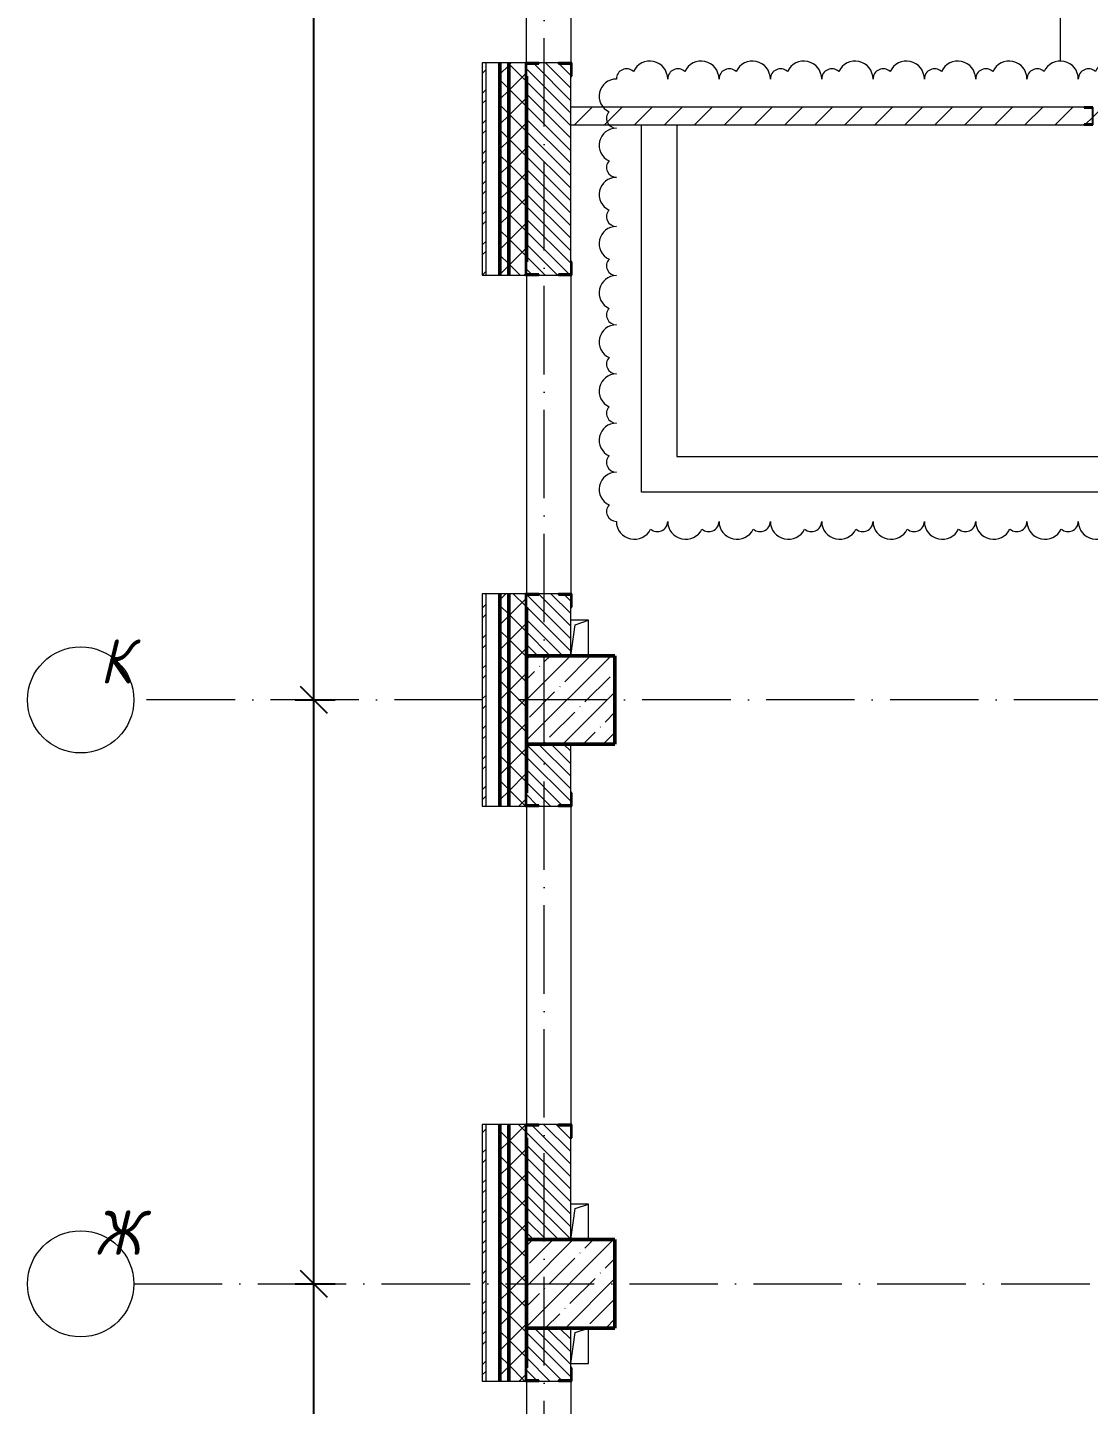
# Model space of a CAD drawing. Header units: millimetres. Extents: x -401725 to 250493, y 305116 to 802890.
# Drawn here: x 139417 to 145410, y 325686 to 333467 of the extents above; entities that cross this region are included whole.
import ezdxf

# ---------------------------------------------------------------- set-up
doc = ezdxf.new("R2010")
doc.units = ezdxf.units.MM
doc.linetypes.add('50_200_ШТРИХ_1Т_ш5_п1_п1_', pattern=[700, 500, -100, 0, -100])
for name, color, linetype, lineweight in [('A-____-____-DIMS', 7, 'Continuous', 9), ('A-GENM-____-MCUT', 7, 'Continuous', 25), ('A-GENM-____-OTLN', 7, 'Continuous', 9), ('A-GENM-____-OTLN-1', 7, 'Continuous', 25), ('A-WALL-____-MCUT-2', 7, 'Continuous', 50), ('A-WALL-____-MCUT-3', 7, 'Continuous', 9), ('A-WALL-____-OTLN', 7, 'Continuous', 9), ('A-WALL-____-PATT-1', 7, 'Continuous', 9), ('A-WALL-FNSH-MCUT-1', 7, 'Continuous', 9), ('I-WALL-____-OTLN', 7, 'Continuous', 9), ('S-COLS-____-MCUT', 7, 'Continuous', 50), ('S-COLS-____-OTLN', 7, 'Continuous', 9), ('S-GRID-____-IDEN', 7, 'Continuous', 9), ('S-GRID-____-OTLN-1', 7, '50_200_ШТРИХ_1Т_ш5_п1_п1_', 9)]:
    doc.layers.add(name, color=color, linetype=linetype, lineweight=lineweight)
doc.layers.add('G-____-REVC-IDEN-1', color=1, linetype='Continuous', lineweight=9, true_color=0xff0000)
doc.layers.add('G-____-REVC-OTLN', color=1, linetype='Continuous', lineweight=9, true_color=0xff0000)
doc.styles.add('ISOCPEUR_I', font='isocpeui.ttf', dxfattribs={"width": 0.9, "height": 2.5})
doc.dimstyles.new('ISO-2_5_0_9К_БОЛЬШОЙ_ОСИ', dxfattribs={"dimscale": 304.8, "dimtxt": 248.995294, "dimasz": 0.492126, "dimexe": 0.393701, "dimexo": 0, "dimgap": 0, "dimtad": 1, "dimdec": 0, "dimzin": 0, "dimdsep": 46, "dimtxsty": 'ISOCPEUR_I', "dimblk1": 'OBLIQUE', "dimblk2": 'OBLIQUE', "dimsah": 1, "dimcen": 0.09, "dimdle": 0.393701, "dimazin": 0, "dimtfac": 1, "dimtdec": 4, "dimtix": 1, "dimtmove": 0, "dimatfit": 3, "dimfxl": 1, "dimtvp": 1, "dimtolj": 1, "dimtzin": 0, "dimarcsym": 2})
pattern_1 = [(45, (144685.44, 312186.37), (-70.71068, 70.71068), []), (135, (144685.44, 312186.37), (-70.71068, -70.71068), [])]
pattern_2 = [(135, (144685.44, 312186.367), (-35.35534, -35.35534), [])]

# ---------------------------------------------------------------- blocks, each defined once
blk = doc.blocks.new('BSC_Колонна _Прямоугольная - 500х500-V50-АР1_План отверстий 3 этажа в осях 1-64_А-ГГ')
at = {"layer": 'S-COLS-____-OTLN'}
h = blk.add_hatch(dxfattribs=at)
h.set_pattern_fill('FP_87', color=256, style=0, pattern_type=2)
h.set_pattern_definition([(45, (2200, -17481.04), (-114.0493, 114.0493), []), (45, (2314.05, -17481.04), (-114.0493, 114.0493), [201.612, -40.322, 3.353, -36.97])])
h.paths.add_polyline_path([(-250, -250), (250, -250), (250, 250), (-250, 250)], flags=0)
at = {"layer": 'S-COLS-____-MCUT'}
for p, q in [((250, 250), (-250, 250)), ((-250, 250), (-250, -250)), ((250, -250), (250, 250)), ((-250, -250), (250, -250))]:
    blk.add_line(p, q, dxfattribs=at)
blk = doc.blocks.new('BSC_Колонна _Прямоугольная - 500х500-V119-АР1_План отверстий 3 этажа в осях 1-64_А-ГГ')
at = {"layer": 'S-COLS-____-OTLN'}
h = blk.add_hatch(dxfattribs=at)
h.set_pattern_fill('FP_142', color=256, style=0, pattern_type=2)
h.set_pattern_definition([(45, (2200, -14181.04), (-114.0493, 114.0493), []), (45, (2314.05, -14181.04), (-114.0493, 114.0493), [201.612, -40.322, 3.353, -36.97])])
h.paths.add_polyline_path([(-250, -250), (250, -250), (250, 250), (-250, 250)], flags=0)
at = {"layer": 'S-COLS-____-MCUT'}
for p, q in [((250, 250), (-250, 250)), ((-250, 250), (-250, -250)), ((250, -250), (250, 250)), ((-250, -250), (250, -250))]:
    blk.add_line(p, q, dxfattribs=at)
blk = doc.blocks.new('Фахверк_СКБ_Уголок - 250_2700-27497298-АР1_План отверстий 3 этажа в осях 1-64_А-ГГ')
at = {"layer": 'A-GENM-____-MCUT'}
for p, q in [((200, 181), (125, 181)), ((125, 181), (125, 106)), ((131, 106), (131, 175)), ((131, 175), (200, 175)), ((200, 175), (200, 181)), ((125, 106), (131, 106)), ((131, -6), (125, -6)), ((125, -6), (125, -81)), ((131, -75), (131, -6)), ((200, -75), (131, -75)), ((200, -81), (200, -75)), ((125, -81), (200, -81))]:
    blk.add_line(p, q, dxfattribs=at)
blk = doc.blocks.new('154_Фахверк_СКБ_Швеллер - Тип_100_3960-28318856-АР1_План отверстий 3 этажа в осях 1-64_А-ГГ')
at = {"layer": 'A-GENM-____-MCUT'}
for p, q in [((175, 50), (125, 50)), ((125, 50), (125, -50)), ((128, 47), (175, 47)), ((128, -47), (128, 47)), ((175, 47), (175, 50)), ((125, -50), (175, -50)), ((175, -47), (128, -47)), ((175, -50), (175, -47))]:
    blk.add_line(p, q, dxfattribs=at)
blk = doc.blocks.new('AR_Отверстие прямоугольное _в плите_ - AR_Отверстие прямоугольное _в плите_-V175-АР1_План отверстий 3 этажа в осях 1-64_А-ГГ')
at = {"layer": 'A-GENM-____-OTLN'}
for p, q in [((50, 100), (-50, 100)), ((-25, 75), (50, 100)), ((50, -100), (50, 100)), ((-50, -100), (-25, 75))]:
    blk.add_line(p, q, dxfattribs=at)
blk = doc.blocks.new('AR_Отверстие прямоугольное _в плите_ - AR_Отверстие прямоугольное _в плите_-V174-АР1_План отверстий 3 этажа в осях 1-64_А-ГГ')
at = {"layer": 'A-GENM-____-OTLN'}
for p, q in [((-25, 75), (50, 100)), ((50, -100), (50, 100)), ((-50, -100), (-25, 75)), ((-50, -100), (50, -100))]:
    blk.add_line(p, q, dxfattribs=at)
blk = doc.blocks.new('Ось сетки - Круг_Ø6_00__ISO-2_5_0_9K_-25732049-АР1_План отверстий 3 этажа в осях 1-64_А-ГГ')
at = {"layer": 'S-GRID-____-IDEN'}
blk.add_circle((0, 0), 3, dxfattribs=at)
blk = doc.blocks.new('_Oblique')
at = {"color": 0, "linetype": 'ByBlock', "lineweight": -2}
blk.add_line((-0.5, -0.5), (0.5, 0.5), dxfattribs=at)
blk = doc.blocks.new('*D10093')
at = {"layer": 'A-____-____-DIMS', "color": 0, "lineweight": -2, "transparency": 16777216}
for p, q in [((141034, 321697.4), (141034, 326487.4)), ((140928, 326367.4), (141154, 326367.4)), ((140928, 321817.4), (141154, 321817.4))]:
    blk.add_line(p, q, dxfattribs=at)
at = {"layer": 'Defpoints', "color": 0, "transparency": 16777216}
for p in [(140928, 326367.4), (141034, 326367.4), (140928, 321817.4)]:
    blk.add_point(p, dxfattribs=at)
at = {"layer": 'A-____-____-DIMS', "color": 0, "lineweight": -2, "transparency": 16777216, "xscale": 150, "yscale": 150, "zscale": 150}
for p, rotation in [((141034, 326367.4), 90), ((141034, 321817.4), 270)]:
    blk.add_blockref('_Oblique', p, dxfattribs=dict(at, rotation=rotation))
at = {"layer": 'A-____-____-DIMS', "color": 0, "transparency": 16777216, "insert": (141032.8, 324092.4), "char_height": 2.5, "width": 781.462, "attachment_point": 5, "rotation": 90, "style": 'ISOCPEUR_I'}
blk.add_mtext('\\A1;4550', dxfattribs=at)
blk = doc.blocks.new('*D10094')
at = {"layer": 'A-____-____-DIMS', "color": 0, "lineweight": -2, "transparency": 16777216}
for p, q in [((141034, 326247.4), (141034, 329787.4)), ((140928, 329667.4), (141154, 329667.4)), ((140928, 326367.4), (141154, 326367.4))]:
    blk.add_line(p, q, dxfattribs=at)
at = {"layer": 'Defpoints', "color": 0, "transparency": 16777216}
for p in [(140928, 329667.4), (141034, 329667.4), (140928, 326367.4)]:
    blk.add_point(p, dxfattribs=at)
at = {"layer": 'A-____-____-DIMS', "color": 0, "lineweight": -2, "transparency": 16777216, "xscale": 150, "yscale": 150, "zscale": 150}
for p, rotation in [((141034, 329667.4), 90), ((141034, 326367.4), 270)]:
    blk.add_blockref('_Oblique', p, dxfattribs=dict(at, rotation=rotation))
at = {"layer": 'A-____-____-DIMS', "color": 0, "transparency": 16777216, "insert": (141032.8, 328017.4), "char_height": 2.5, "width": 758.478, "attachment_point": 5, "rotation": 90, "style": 'ISOCPEUR_I'}
blk.add_mtext('\\A1;3300', dxfattribs=at)
blk = doc.blocks.new('*D10095')
at = {"layer": 'A-____-____-DIMS', "color": 0, "lineweight": -2, "transparency": 16777216}
for p, q in [((141034, 329547.4), (141034, 335787.4)), ((140928, 335667.4), (141154, 335667.4)), ((140928, 329667.4), (141154, 329667.4))]:
    blk.add_line(p, q, dxfattribs=at)
at = {"layer": 'Defpoints', "color": 0, "transparency": 16777216}
for p in [(140928, 335667.4), (141034, 335667.4), (140928, 329667.4)]:
    blk.add_point(p, dxfattribs=at)
at = {"layer": 'A-____-____-DIMS', "color": 0, "lineweight": -2, "transparency": 16777216, "xscale": 150, "yscale": 150, "zscale": 150}
for p, rotation in [((141034, 335667.4), 90), ((141034, 329667.4), 270)]:
    blk.add_blockref('_Oblique', p, dxfattribs=dict(at, rotation=rotation))
at = {"layer": 'A-____-____-DIMS', "color": 0, "transparency": 16777216, "insert": (141032.8, 332667.4), "char_height": 2.5, "width": 758.478, "attachment_point": 5, "rotation": 90, "style": 'ISOCPEUR_I'}
blk.add_mtext('\\A1;6000', dxfattribs=at)
blk = doc.blocks.new('Family - ___-37340019-АР1_План отверстий 3 этажа в осях 1-64_А-ГГ')
at = {"layer": 'G-____-REVC-OTLN'}
for centre, radius, start, end in [((-1753.7, 20990), 101.5, 360, 154.79123), ((-1463.7, 20990), 101.5, 360, 154.79123), ((-1173.7, 20990), 101.5, 360, 154.79123), ((-883.7, 20990), 101.5, 360, 154.79123), ((-593.7, 20990), 101.5, 360, 154.79123), ((-303.7, 20990), 101.5, 360, 154.79123), ((-13.7, 20990), 101.5, 360, 154.79123), ((276.3, 20990), 101.5, 360, 154.79123), ((566.3, 20990), 101.5, 360, 154.79123), ((856.3, 20990), 101.5, 360, 154.79123), ((1146.3, 20990), 101.5, 360, 154.79123), ((1436.3, 20990), 101.5, 360, 154.79123), ((1726.3, 20990), 101.5, 360, 154.79123), ((2016.3, 20990), 101.5, 360, 154.79123), ((2306.3, 20990), 101.5, 0, 154.79123), ((2596.3, 20990), 101.5, 0, 154.79123), ((2886.3, 20990), 101.5, 0, 154.79123), ((3176.3, 20990), 101.5, 0, 154.79123), ((3466.3, 20990), 101.5, 0, 154.79123), ((3756.3, 20990), 101.5, 0, 154.79123), ((-1884.2, 20990), 58, 48.18969, 180), ((-1594.2, 20990), 58, 48.18969, 180), ((-1304.2, 20990), 58, 48.18969, 180), ((-1014.2, 20990), 58, 48.18969, 180), ((-724.2, 20990), 58, 48.18969, 180), ((-434.2, 20990), 58, 48.18969, 180), ((-144.2, 20990), 58, 48.18969, 180), ((145.8, 20990), 58, 48.18969, 180), ((435.8, 20990), 58, 48.18969, 180), ((725.8, 20990), 58, 48.18969, 180), ((1015.8, 20990), 58, 48.18969, 180), ((1305.8, 20990), 58, 48.18969, 180), ((1595.8, 20990), 58, 48.18969, 180), ((1885.8, 20990), 58, 48.18969, 180), ((2175.8, 20990), 58, 48.18969, 180), ((2465.8, 20990), 58, 48.18969, 180), ((2755.8, 20990), 58, 48.18969, 180), ((3045.8, 20990), 58, 48.18969, 180), ((3335.8, 20990), 58, 48.18969, 180), ((3625.8, 20990), 58, 48.18969, 180), ((-1942.2, 20892.8), 97.2, 90, 244.79123), ((3857.8, 20934.5), 55.6, 318.18969, 90), ((3857.8, 20809.5), 97.2, 270, 64.79123), ((-1942.2, 20767.8), 55.6, 138.18969, 270), ((-1942.2, 20615), 97.2, 90, 244.79123), ((3857.8, 20656.7), 55.6, 318.18969, 90), ((3857.8, 20531.7), 97.2, 270, 64.79123), ((-1942.2, 20490), 55.6, 138.18969, 270), ((-1942.2, 20337.2), 97.2, 90, 244.79123), ((3857.8, 20378.9), 55.6, 318.18969, 90), ((3857.8, 20253.9), 97.2, 270, 64.79123), ((-1942.2, 20212.2), 55.6, 138.18969, 270), ((-1942.2, 20059.5), 97.2, 90, 244.79123), ((3857.8, 20101.1), 55.6, 318.18969, 90), ((3857.8, 19976.1), 97.2, 270, 64.79123), ((-1942.2, 19934.5), 55.6, 138.18969, 270), ((-1942.2, 19781.7), 97.2, 90, 244.79123), ((3857.8, 19823.3), 55.6, 318.18969, 90), ((3857.8, 19698.3), 97.2, 270, 64.79123), ((-1942.2, 19656.7), 55.6, 138.18969, 270), ((-1942.2, 19503.9), 97.2, 90, 244.79123), ((3857.8, 19545.6), 55.6, 318.18969, 90), ((3857.8, 19420.6), 97.2, 270, 64.79123), ((-1942.2, 19378.9), 55.6, 138.18969, 270), ((-1942.2, 19226.1), 97.2, 90, 244.79123), ((3857.8, 19267.8), 55.6, 318.18969, 90), ((3857.8, 19142.8), 97.2, 270, 64.79123), ((-1942.2, 19101.1), 55.6, 138.18969, 270), ((-1942.2, 18948.3), 97.2, 90, 244.79123), ((3857.8, 18990), 55.6, 318.18969, 90), ((3857.8, 18865), 97.2, 270, 64.79123), ((-1942.2, 18823.3), 55.6, 138.18969, 270), ((-1942.2, 18670.6), 97.2, 90, 244.79123), ((3857.8, 18712.2), 55.6, 318.18969, 90), ((3857.8, 18587.2), 97.2, 270, 64.79123), ((-1942.2, 18545.6), 55.6, 138.18969, 270), ((-1840.7, 18490), 101.5, 180, 334.79123), ((-1710.2, 18490), 58, 228.18969, 0), ((-1550.7, 18490), 101.5, 180, 334.79123), ((-1420.2, 18490), 58, 228.18969, 0), ((-1260.7, 18490), 101.5, 180, 334.79123), ((-1130.2, 18490), 58, 228.18969, 0), ((-970.7, 18490), 101.5, 180, 334.79123), ((-840.2, 18490), 58, 228.18969, 0), ((-680.7, 18490), 101.5, 180, 334.79123), ((-550.2, 18490), 58, 228.18969, 0), ((-390.7, 18490), 101.5, 180, 334.79123), ((-260.2, 18490), 58, 228.18969, 0), ((-100.7, 18490), 101.5, 180, 334.79123), ((29.8, 18490), 58, 228.18969, 0), ((189.3, 18490), 101.5, 180, 334.79123), ((319.8, 18490), 58, 228.18969, 0), ((479.3, 18490), 101.5, 180, 334.79123), ((609.8, 18490), 58, 228.18969, 0), ((769.3, 18490), 101.5, 180, 334.79123), ((899.8, 18490), 58, 228.18969, 0), ((1059.3, 18490), 101.5, 180, 334.79123), ((1189.8, 18490), 58, 228.18969, 0), ((1349.3, 18490), 101.5, 180, 334.79123), ((1479.8, 18490), 58, 228.18969, 0), ((1639.3, 18490), 101.5, 180, 334.79123), ((1769.8, 18490), 58, 228.18969, 0), ((1929.3, 18490), 101.5, 180, 334.79123), ((2059.8, 18490), 58, 228.18969, 0), ((2219.3, 18490), 101.5, 180, 334.79123), ((2349.8, 18490), 58, 228.18969, 0), ((2509.3, 18490), 101.5, 180, 334.79123), ((2639.8, 18490), 58, 228.18969, 0), ((2799.3, 18490), 101.5, 180, 334.79123), ((2929.8, 18490), 58, 228.18969, 0), ((3089.3, 18490), 101.5, 180, 334.79123), ((3219.8, 18490), 58, 228.18969, 0), ((3379.3, 18490), 101.5, 180, 334.79123), ((3509.8, 18490), 58, 228.18969, 0), ((3669.3, 18490), 101.5, 180, 334.79123), ((3799.8, 18490), 58, 228.18969, 0)]:
    blk.add_arc(centre, radius, start, end, dxfattribs=at)

msp = doc.modelspace()

# ---------------------------------------------------------------- hatches: boundary and pattern name
at = {"layer": 'A-WALL-____-PATT-1'}
h = msp.add_hatch(dxfattribs=at)
h.set_pattern_fill('FP_3', color=256, style=0, pattern_type=2)
h.set_pattern_definition([(45, (144685.44, 312186.37), (-85.5366, 85.5366), []), (45, (144742.46, 312186.37), (-85.5366, 85.5366), [])])
h.paths.add_polyline_path([(142005.4376, 321702.4093), (142005.4376, 324017.4093), (141985.4376, 324017.4093), (141985.4376, 321702.4093)], flags=0)
h.paths.add_polyline_path([(141985.4376, 325817.4093), (142005.4376, 325817.4093), (142005.4376, 327267.4093), (141985.4376, 327267.4093), (141985.4376, 326680.9067)], flags=0)
h.paths.add_polyline_path([(141985.4376, 329067.4093), (142005.4376, 329067.4093), (142005.4376, 330267.4093), (141985.4376, 330267.4093), (141985.4376, 330121.0282)], flags=0)
h.paths.add_polyline_path([(142005.4376, 332067.4093), (142005.4376, 333267.4093), (141985.4376, 333267.4093), (141985.4376, 332067.4093)], flags=0)
h.paths.add_polyline_path([(142005.4376, 335067.4093), (142005.4376, 336267.4198), (141985.4376, 336267.4198), (141985.4376, 335067.4093)], flags=0)
h = msp.add_hatch(dxfattribs=at)
h.set_pattern_fill('FP_1', color=256, style=0, pattern_type=2)
h.set_pattern_definition(pattern_1)
h.paths.add_polyline_path([(142135.4376, 321702.4093), (142135.4376, 324017.4093), (142085.4376, 324017.4093), (142085.4376, 321702.4093)], flags=0)
h.paths.add_polyline_path([(142085.4376, 325817.4093), (142135.4376, 325817.4093), (142135.4376, 327267.4093), (142085.4376, 327267.4093), (142085.4376, 326680.9067)], flags=0)
h.paths.add_polyline_path([(142135.4376, 329067.4093), (142135.4376, 330267.4093), (142085.4376, 330267.4093), (142085.4376, 329067.4093)], flags=0)
h.paths.add_polyline_path([(142135.4376, 332067.4093), (142135.4376, 333267.4093), (142085.4376, 333267.4093), (142085.4376, 332067.4093)], flags=0)
h.paths.add_polyline_path([(142135.4376, 335067.4093), (142135.4376, 336267.4198), (142085.4376, 336267.4198), (142085.4376, 335067.4093)], flags=0)
h = msp.add_hatch(dxfattribs=at)
h.set_pattern_fill('FP_1', color=256, style=0, pattern_type=2)
h.set_pattern_definition(pattern_1)
h.paths.add_polyline_path([(142135.4376, 321702.4093), (142235.4376, 321702.4093), (142235.4376, 323942.4093), (142229.4376, 323942.4093), (142229.4376, 324017.4093), (142135.4376, 324017.4093), (142135.4376, 321717.4093)], flags=0)
h.paths.add_polyline_path([(142229.4376, 325817.4093), (142229.4376, 325892.4093), (142235.4376, 325892.4093), (142235.4376, 327192.4093), (142229.4376, 327192.4093), (142229.4376, 327267.4093), (142135.4376, 327267.4093), (142135.4376, 325817.4093)], flags=0)
h.paths.add_polyline_path([(142229.4376, 329067.4093), (142229.4376, 329142.4093), (142235.4376, 329142.4093), (142235.4376, 330192.4093), (142229.4376, 330192.4093), (142229.4376, 330267.4093), (142135.4376, 330267.4093), (142135.4376, 329067.4093)], flags=0)
h.paths.add_polyline_path([(142229.4376, 332067.4093), (142229.4376, 332142.4093), (142235.4376, 332142.4093), (142235.4376, 333192.4093), (142229.4376, 333192.4093), (142229.4376, 333267.4093), (142135.4376, 333267.4093), (142135.4376, 332067.4093)], flags=0)
h.paths.add_polyline_path([(142229.4376, 335067.4093), (142229.4376, 335142.4093), (142235.4376, 335142.4093), (142235.4376, 336192.4093), (142229.4376, 336192.4093), (142229.4376, 336267.4093), (142135.4376, 336267.4093), (142135.4376, 335067.4093)], flags=0)
h = msp.add_hatch(dxfattribs=at)
h.set_pattern_fill('FP_6', color=256, style=0, pattern_type=2)
h.set_pattern_definition(pattern_2)
h.paths.add_polyline_path([(142235.4376, 329917.4093), (142485.4376, 329917.4093), (142485.4376, 330261.4093), (142416.4376, 330261.4093), (142416.4376, 330267.4093), (142304.4376, 330267.4093), (142304.4376, 330261.4093), (142235.4376, 330261.4093), (142235.4376, 330121.0282)], flags=0)
h.paths.add_polyline_path([(142416.4376, 332067.4093), (142416.4376, 332073.4093), (142485.4376, 332073.4093), (142485.4376, 333261.4093), (142416.4376, 333261.4093), (142416.4376, 333267.4093), (142304.4376, 333267.4093), (142304.4376, 333261.4093), (142235.4376, 333261.4093), (142235.4376, 332073.4093), (142304.4376, 332073.4093), (142304.4376, 332067.4093)], flags=0)
h.paths.add_polyline_path([(142416.4376, 335067.4093), (142416.4376, 335073.4093), (142485.4376, 335073.4093), (142485.4376, 335417.4093), (142235.4376, 335417.4093), (142235.4376, 335073.4093), (142304.4376, 335073.4093), (142304.4376, 335067.4093)], flags=0)
h = msp.add_hatch(dxfattribs=at)
h.set_pattern_fill('FP_4', color=256, style=0, pattern_type=2)
h.set_pattern_definition([(45, (144685.44, 312186.37), (-84.8528, 84.8528), [])])
h.paths.add_polyline_path([(149685.4376, 332917.4093), (149685.4376, 333017.4093), (149631.4376, 333017.4093), (149631.4376, 333009.8093), (149589.9376, 333009.8093), (149589.9376, 332925.0093), (149631.4376, 332925.0093), (149631.4376, 332917.4093)], flags=0)
h.paths.add_polyline_path([(148206.6893, 332917.4093), (148389.4376, 332918.1824), (148389.4376, 332925.0093), (148430.9376, 332925.0093), (148430.9376, 333009.8093), (148389.4376, 333009.8093), (148389.4376, 333017.4093), (145435.4376, 333017.4093), (145435.4376, 332917.4093)], flags=0)
h.paths.add_polyline_path([(144671.7607, 332917.4093), (145385.4376, 332917.4093), (145385.4376, 332920.4093), (145432.4376, 332920.4093), (145432.4376, 333014.4093), (145385.4376, 333014.4093), (145385.4376, 333017.4093), (142485.4376, 333017.4093), (142485.4376, 332917.4093), (142904.2964, 332917.4093)], flags=0)
h = msp.add_hatch(dxfattribs=at)
h.set_pattern_fill('FP_6', color=256, style=0, pattern_type=2)
h.set_pattern_definition(pattern_2)
h.paths.add_polyline_path([(142235.4376, 326617.4093), (142485.4376, 326617.4093), (142485.4376, 327261.4093), (142416.4376, 327261.4093), (142416.4376, 327267.4093), (142304.4376, 327267.4093), (142304.4376, 327261.4093), (142235.4376, 327261.4093), (142235.4376, 326680.9067)], flags=0)
h.paths.add_polyline_path([(142416.4376, 329067.4093), (142416.4376, 329073.4093), (142485.4376, 329073.4093), (142485.4376, 329417.4093), (142235.4376, 329417.4093), (142235.4376, 329073.4093), (142304.4376, 329073.4093), (142304.4376, 329067.4093)], flags=0)
h = msp.add_hatch(dxfattribs=at)
h.set_pattern_fill('FP_6', color=256, style=0, pattern_type=2)
h.set_pattern_definition(pattern_2)
h.paths.add_polyline_path([(142235.4376, 322217.4093), (142485.4376, 322217.4093), (142484.6043, 324011.4093), (142416.4376, 324011.4093), (142416.4376, 324017.4093), (142304.4376, 324017.4093), (142304.4376, 324011.4093), (142235.4376, 324011.4093), (142235.4376, 323240.7852)], flags=0)
h.paths.add_polyline_path([(142416.4376, 325817.4093), (142416.4376, 325823.4093), (142485.4376, 325823.4093), (142485.4376, 326117.4093), (142235.4376, 326117.4093), (142235.4376, 325823.4093), (142304.4376, 325823.4093), (142304.4376, 325817.4093)], flags=0)

# ---------------------------------------------------------------- linework, layer by layer
at = {"layer": 'A-WALL-____-MCUT-2'}
for p, q in [((142085.4376, 332067.4093), (142085.4376, 333267.4093)), ((142135.4376, 332067.4093), (142135.4376, 333267.4093)), ((142235.4376, 332142.4093), (142235.4376, 333192.4093)), ((142085.4376, 329067.4093), (142085.4376, 330267.4093)), ((142135.4376, 329067.4093), (142135.4376, 330267.4093)), ((142235.4376, 329917.4093), (142235.4376, 330192.4093)), ((142235.4376, 329142.4093), (142235.4376, 329417.4093)), ((142085.4376, 325817.4093), (142085.4376, 327267.4093)), ((142135.4376, 325817.4093), (142135.4376, 327267.4093)), ((142235.4376, 326617.4093), (142235.4376, 327192.4093)), ((142235.4376, 325892.4093), (142235.4376, 326117.4093))]:
    msp.add_line(p, q, dxfattribs=at)
at = {"layer": 'A-WALL-____-MCUT-3'}
for p, q in [((142229.4376, 333267.4093), (142005.4376, 333267.4093)), ((142005.4376, 333267.4093), (142005.4376, 332067.4093)), ((142416.4376, 333267.4093), (142304.4376, 333267.4093)), ((142485.4376, 332142.4093), (142485.4376, 333192.4093)), ((142005.4376, 332067.4093), (142229.4376, 332067.4093)), ((142304.4376, 332067.4093), (142416.4376, 332067.4093)), ((142229.4376, 330267.4093), (142005.4376, 330267.4093)), ((142005.4376, 330267.4093), (142005.4376, 329067.4093)), ((142416.4376, 330267.4093), (142304.4376, 330267.4093)), ((142485.4376, 329917.4093), (142485.4376, 330192.4093)), ((142485.4376, 329142.4093), (142485.4376, 329417.4093)), ((142005.4376, 329067.4093), (142229.4376, 329067.4093)), ((142304.4376, 329067.4093), (142416.4376, 329067.4093)), ((142229.4376, 327267.4093), (142005.4376, 327267.4093)), ((142005.4376, 327267.4093), (142005.4376, 325817.4093)), ((142416.4376, 327267.4093), (142304.4376, 327267.4093)), ((142485.4376, 326617.4093), (142485.4376, 327192.4093)), ((142485.4376, 325892.4093), (142485.4376, 326117.4093)), ((142005.4376, 325817.4093), (142229.4376, 325817.4093)), ((142304.4376, 325817.4093), (142416.4376, 325817.4093))]:
    msp.add_line(p, q, dxfattribs=at)
at = {"layer": 'A-WALL-____-OTLN'}
for p, q in [((142235.4376, 333267.4093), (142235.4376, 335067.4093)), ((142485.4376, 335067.4093), (142485.4376, 333267.4093)), ((142235.4376, 332067.4093), (142235.4376, 330267.4093)), ((142485.4376, 332067.4093), (142485.4376, 330267.4093)), ((142235.4376, 329067.4093), (142235.4376, 327267.4093)), ((142485.4376, 329067.4093), (142485.4376, 327267.4093)), ((142235.4376, 325817.4093), (142235.4376, 324017.4093)), ((142485.4376, 325817.4093), (142485.4376, 324017.4093))]:
    msp.add_line(p, q, dxfattribs=at)
at = {"layer": 'A-WALL-FNSH-MCUT-1'}
for p, q in [((141985.4376, 333267.4093), (141985.4376, 332067.4093)), ((142005.4376, 333267.4093), (141985.4376, 333267.4093)), ((145385.4376, 333017.4093), (142485.4376, 333017.4093)), ((142485.4376, 332917.4093), (145385.4376, 332917.4093)), ((141985.4376, 332067.4093), (142005.4376, 332067.4093)), ((141985.4376, 330267.4093), (141985.4376, 329067.4093)), ((142005.4376, 330267.4093), (141985.4376, 330267.4093)), ((141985.4376, 329067.4093), (142005.4376, 329067.4093)), ((141985.4376, 327267.4093), (141985.4376, 325817.4093)), ((142005.4376, 327267.4093), (141985.4376, 327267.4093)), ((141985.4376, 325817.4093), (142005.4376, 325817.4093))]:
    msp.add_line(p, q, dxfattribs=at)
at = {"layer": 'G-____-REVC-IDEN-1'}
msp.add_line((145251.8496, 333277.8774), (145252.3714, 333725.7932), dxfattribs=at)
at = {"layer": 'I-WALL-____-OTLN'}
for p, q in [((142885.4376, 330842.4094), (142885.4376, 332917.4093)), ((143085.4376, 332917.4093), (143085.4376, 331042.4094)), ((143085.4376, 331042.4094), (148060.4376, 331042.4094)), ((148260.4376, 330842.4094), (142885.4376, 330842.4094))]:
    msp.add_line(p, q, dxfattribs=at)
at = {"layer": 'S-GRID-____-OTLN-1'}
for p, q in [((142335.4376, 307703.761), (142335.4376, 362067.327)), ((171393.1768, 329667.4093), (140016.6674, 329667.4093)), ((140016.6674, 326367.4093), (171393.1768, 326367.4093))]:
    msp.add_line(p, q, dxfattribs=at)

# ---------------------------------------------------------------- block references
at = {"layer": 'A-GENM-____-OTLN'}
for name, p in [('AR_Отверстие прямоугольное _в плите_ - AR_Отверстие прямоугольное _в плите_-V175-АР1_План отверстий 3 этажа в осях 1-64_А-ГГ', (142535.4376, 330017.4093)), ('AR_Отверстие прямоугольное _в плите_ - AR_Отверстие прямоугольное _в плите_-V175-АР1_План отверстий 3 этажа в осях 1-64_А-ГГ', (142535.4376, 326717.4093)), ('AR_Отверстие прямоугольное _в плите_ - AR_Отверстие прямоугольное _в плите_-V174-АР1_План отверстий 3 этажа в осях 1-64_А-ГГ', (142535.4376, 326017.4093))]:
    msp.add_blockref(name, p, dxfattribs=at)
at = {"layer": 'A-GENM-____-OTLN-1'}
for name, p, rotation in [('Фахверк_СКБ_Уголок - 250_2700-27497298-АР1_План отверстий 3 этажа в осях 1-64_А-ГГ', (142310.4376, 333392.4093), 269.9999999999999), ('154_Фахверк_СКБ_Швеллер - Тип_100_3960-28318856-АР1_План отверстий 3 этажа в осях 1-64_А-ГГ', (145560.4376, 332967.4093), 180), ('Фахверк_СКБ_Уголок - 250_2700-27497298-АР1_План отверстий 3 этажа в осях 1-64_А-ГГ', (142410.4376, 331942.4093), 89.99999999999991), ('Фахверк_СКБ_Уголок - 250_2700-27497298-АР1_План отверстий 3 этажа в осях 1-64_А-ГГ', (142310.4376, 330392.4093), 269.9999999999999), ('Фахверк_СКБ_Уголок - 250_2700-27497298-АР1_План отверстий 3 этажа в осях 1-64_А-ГГ', (142410.4376, 328942.4093), 89.99999999999991), ('Фахверк_СКБ_Уголок - 250_2700-27497298-АР1_План отверстий 3 этажа в осях 1-64_А-ГГ', (142310.4376, 327392.4093), 269.9999999999999), ('Фахверк_СКБ_Уголок - 250_2700-27497298-АР1_План отверстий 3 этажа в осях 1-64_А-ГГ', (142410.4376, 325692.4093), 89.99999999999991)]:
    msp.add_blockref(name, p, dxfattribs=dict(at, rotation=rotation))
at = {"layer": 'G-____-REVC-OTLN'}
msp.add_blockref('Family - ___-37340019-АР1_План отверстий 3 этажа в осях 1-64_А-ГГ', (144685.4376, 312186.3674), dxfattribs=at)
at = {"layer": 'S-COLS-____-OTLN'}
for name, p in [('BSC_Колонна _Прямоугольная - 500х500-V50-АР1_План отверстий 3 этажа в осях 1-64_А-ГГ', (142485.4376, 329667.4093)), ('BSC_Колонна _Прямоугольная - 500х500-V119-АР1_План отверстий 3 этажа в осях 1-64_А-ГГ', (142485.4376, 326367.4093))]:
    msp.add_blockref(name, p, dxfattribs=at)
at = {"layer": 'S-GRID-____-IDEN', "xscale": 99.99999999999993, "yscale": 99.99999999999993, "zscale": 99.99999999999993}
for p, rotation in [((139716.6674, 329667.4093), 89.9999999999998), ((139716.6674, 326367.4093), 269.9999999999996)]:
    msp.add_blockref('Ось сетки - Круг_Ø6_00__ISO-2_5_0_9K_-25732049-АР1_План отверстий 3 этажа в осях 1-64_А-ГГ', p, dxfattribs=dict(at, rotation=rotation))

# ---------------------------------------------------------------- texts
at = {"layer": 'S-GRID-____-IDEN', "char_height": 250, "attachment_point": 1, "style": 'ISOCPEUR_I'}
for s, insert, width in [('\\fISOCPEUR|b0|i1|c204|p34|;\\W.9;К', (139825.5121, 330010.7389), 223.670812), ('\\fISOCPEUR|b0|i1|c204|p34|;\\W.9;Ж', (139796.503, 326781.2955), 281.392312)]:
    msp.add_mtext(s, dxfattribs=dict(at, insert=insert, width=width))

# ---------------------------------------------------------------- dimensions: what is measured, and where the dimension line sits
at = {"layer": 'A-____-____-DIMS'}
for base, p1, p2, override, picture, middle in [((141034.042, 335667.4093), (140927.976, 329667.4093), (140927.976, 335667.4093), {"dimpost": '<>', "dimfxl": 6000}, '*D10095', (141032.792, 332667.4093)), ((141034.042, 329667.4093), (140927.976, 326367.4093), (140927.976, 329667.4093), {"dimpost": '<>', "dimfxl": 3300}, '*D10094', (141032.792, 328017.4093)), ((141034.042, 326367.4093), (140927.976, 321817.4093), (140927.976, 326367.4093), {"dimpost": '<>', "dimfxl": 4550}, '*D10093', (141032.792, 324092.4093))]:
    dim = msp.add_linear_dim(base=base, p1=p1, p2=p2, angle=90, dimstyle='ISO-2_5_0_9К_БОЛЬШОЙ_ОСИ', override=override, dxfattribs=at)
    dim.commit()
    dim.dimension.update_dxf_attribs({"geometry": picture, "text_midpoint": middle})

doc.saveas('drawing.dxf')
